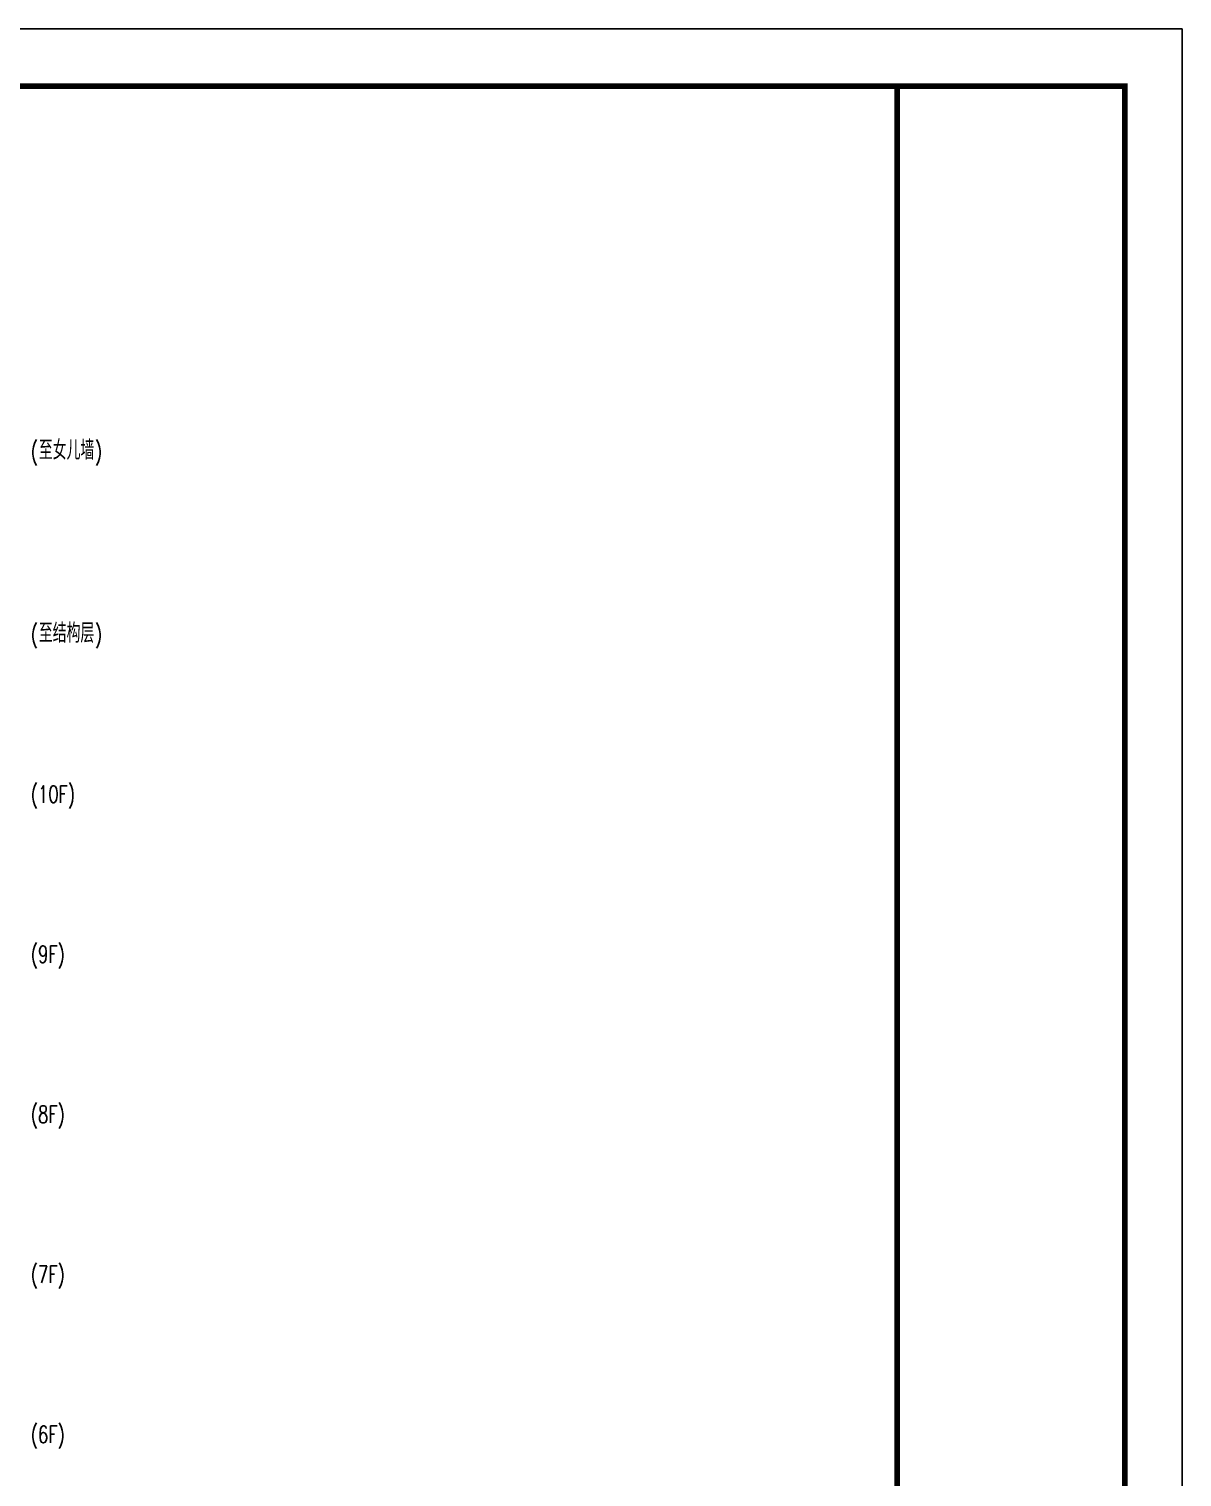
# Model space of a CAD drawing. Header units: millimetres. Extents: x 500457 to 783861, y -293369 to -162148.
# Drawn here: x 753600 to 783861, y -208137 to -170141 of the extents above; entities that cross this region are included whole.
import ezdxf

# ---------------------------------------------------------------- set-up
doc = ezdxf.new("R2010")
doc.units = ezdxf.units.MM
doc.header["$LTSCALE"] = 1000
for name, color, linetype in [('PUB_TEXT', 7, 'Continuous'), ('PUB_TITLE', 4, 'Continuous'), ('WALL', 255, 'Continuous')]:
    doc.layers.add(name, color=color, linetype=linetype)
doc.layers.add('图框', color=4, linetype='Continuous', lineweight=35)
doc.styles.add('_TCH_DIM', font='SIMPLEX', dxfattribs={"bigfont": 'GBCBIG'})

# ---------------------------------------------------------------- blocks, each defined once
blk = doc.blocks.new('A$Cbb3eaced')
at = {"layer": '图框', "const_width": 150}
blk.add_lwpolyline([(-5973, 0), (-5973, -86100)], dxfattribs=at)

msp = doc.modelspace()

# ---------------------------------------------------------------- linework, layer by layer
at = {"layer": 'PUB_TITLE'}
msp.add_lwpolyline([(657892, -259240.7), (783860.9, -259240.7), (783860.9, -170140.7), (657892, -170140.7)], close=True, dxfattribs=at)
at = {"layer": 'PUB_TITLE', "const_width": 150}
msp.add_lwpolyline([(661642, -257740.7), (782360.9, -257740.7), (782360.9, -171640.7), (661642, -171640.7)], close=True, dxfattribs=at)

# ---------------------------------------------------------------- block references
at = {"layer": 'WALL', "color": 0}
msp.add_blockref('A$Cbb3eaced', (782360.9, -171640.7), dxfattribs=at)

# ---------------------------------------------------------------- texts
at = {"layer": 'PUB_TEXT', "style": '_TCH_DIM', "width": 0.705882}
for s, height, p in [('(', 446.2, (753647.8, -181443.2)), (')', 446.2, (755332.2, -181443.2)), ('(', 446.2, (753647.8, -186243.2)), (')', 446.2, (755332.2, -186243.2)), ('(10F)', 446.25, (753647.8, -190443.2)), ('(9F)', 446.25, (753647.8, -194643.2)), ('(8F)', 446.25, (753647.8, -198843.2)), ('(7F)', 446.25, (753647.8, -203043.2)), ('(6F)', 446.25, (753647.8, -207243.2))]:
    msp.add_text(s, height=height, dxfattribs=at).set_placement(p)
at = {"layer": 'PUB_TEXT', "style": '_TCH_DIM'}
for s, p in [('至女儿墙', (753857.8, -181443.2)), ('至结构层', (753857.8, -186243.2))]:
    msp.add_text(s, height=506.38, dxfattribs=at).set_placement(p)

doc.saveas('drawing.dxf')
